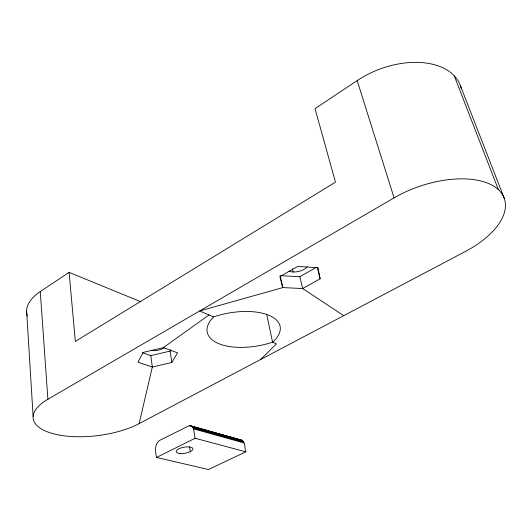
<?xml version="1.0" encoding="UTF-8"?>
<svg xmlns="http://www.w3.org/2000/svg" width="532" height="532" viewBox="0 0 532 532"><rect width="100%" height="100%" fill="white"/><g stroke="black" fill="none" stroke-linecap="round" stroke-linejoin="round"><path stroke-width="0.8" d="M140.894 301.777L69.1 272.377L40.259 291.583L47.9 399.246A62.058 25.037 -7.1 0 0 53.273 433.72A62.058 25.037 -7.1 0 0 139.118 423.625L152.332 367.04L150.782 355.635L142.49 352.723M208.976 314.971L163.357 347.649L143.181 352.39L137.928 362.166L152.332 367.04L171.829 362.458L170.14 351.087L170.958 349.697M171.829 362.458L177.582 352.849L163.357 347.649M260.52 359.566L276.467 343.858L272.59 342.196A49.961 23.608 -11.6 0 1 218.379 343.499A49.961 23.608 -11.6 0 1 213.565 316.932L199.646 310.974L282.805 287.593L302.661 288.55L343.752 315.649M461.344 88.784A70.656 43.97 -21.1 0 0 357.165 80.598L315.024 108.654L335.466 182.143L75.344 341.411L69.1 272.377M47.9 399.246L394.092 197.864A76.349 39.095 -18.9 0 1 496.196 187.843A76.349 39.095 -18.9 0 1 465.407 251.456L139.118 423.625M280.923 275.676L299.835 276.707L316.407 267.317M280.105 275.629L282.805 287.593L279.905 276.64L297.674 266.446L318.03 267.656L320.111 278.808L302.661 288.55L299.835 276.707M156.554 457.454L195.104 438.255L245.831 451.834C244.447 448.21 245.777 442.065 241.408 440.07L189.332 425.607L159.514 440.449C154.18 444.313 155.337 451.967 156.554 457.454L208.418 469.523L245.831 451.834M150.782 355.635L170.14 351.087M239.905 439.838L241.408 440.07M190.11 425.64L242.1 440.403M191.553 426.172L193.562 428.878L244.122 442.976M207.507 431.06L209.881 431.725M216.99 433.72L219.364 434.391M192.737 427.282L243.284 441.46M193.202 428.027L243.756 442.165M189.332 425.607L239.114 439.612M192.185 426.664L242.732 440.868M460.519 85.978L504.349 198.576M454.275 75.87L498.371 189.651M357.165 80.598L394.092 197.864M317.325 267.702L320.111 278.808M292.407 268.786L293.159 271.985M266.645 314.179L272.59 342.196A49.257 22.836 -10.8 0 0 269.172 315.41A49.257 22.836 -10.8 0 0 213.565 316.932M193.562 428.878L195.104 438.255M189.538 446.82L190.27 451.648M26.6 310.648L33.117 416.436M164.089 347.742A9.922 4.582 -8.3 0 1 151.174 350.495M27.351 315.988A58.241 29.034 -5.4 0 1 26.933 314.492M26.786 313.734A58.241 29.034 -5.4 0 1 40.259 291.583M307.183 266.878A11.458 5.938 -13.5 0 1 295.752 271.925L292.952 271.985A11.458 5.938 -13.5 0 1 289.022 271.16M180.075 453.503A8.492 3.066 -9.7 0 0 192.956 449.101A8.492 3.066 -9.7 0 0 180.714 448.03A8.492 3.066 -9.7 0 0 180.075 453.503"/></g></svg>
